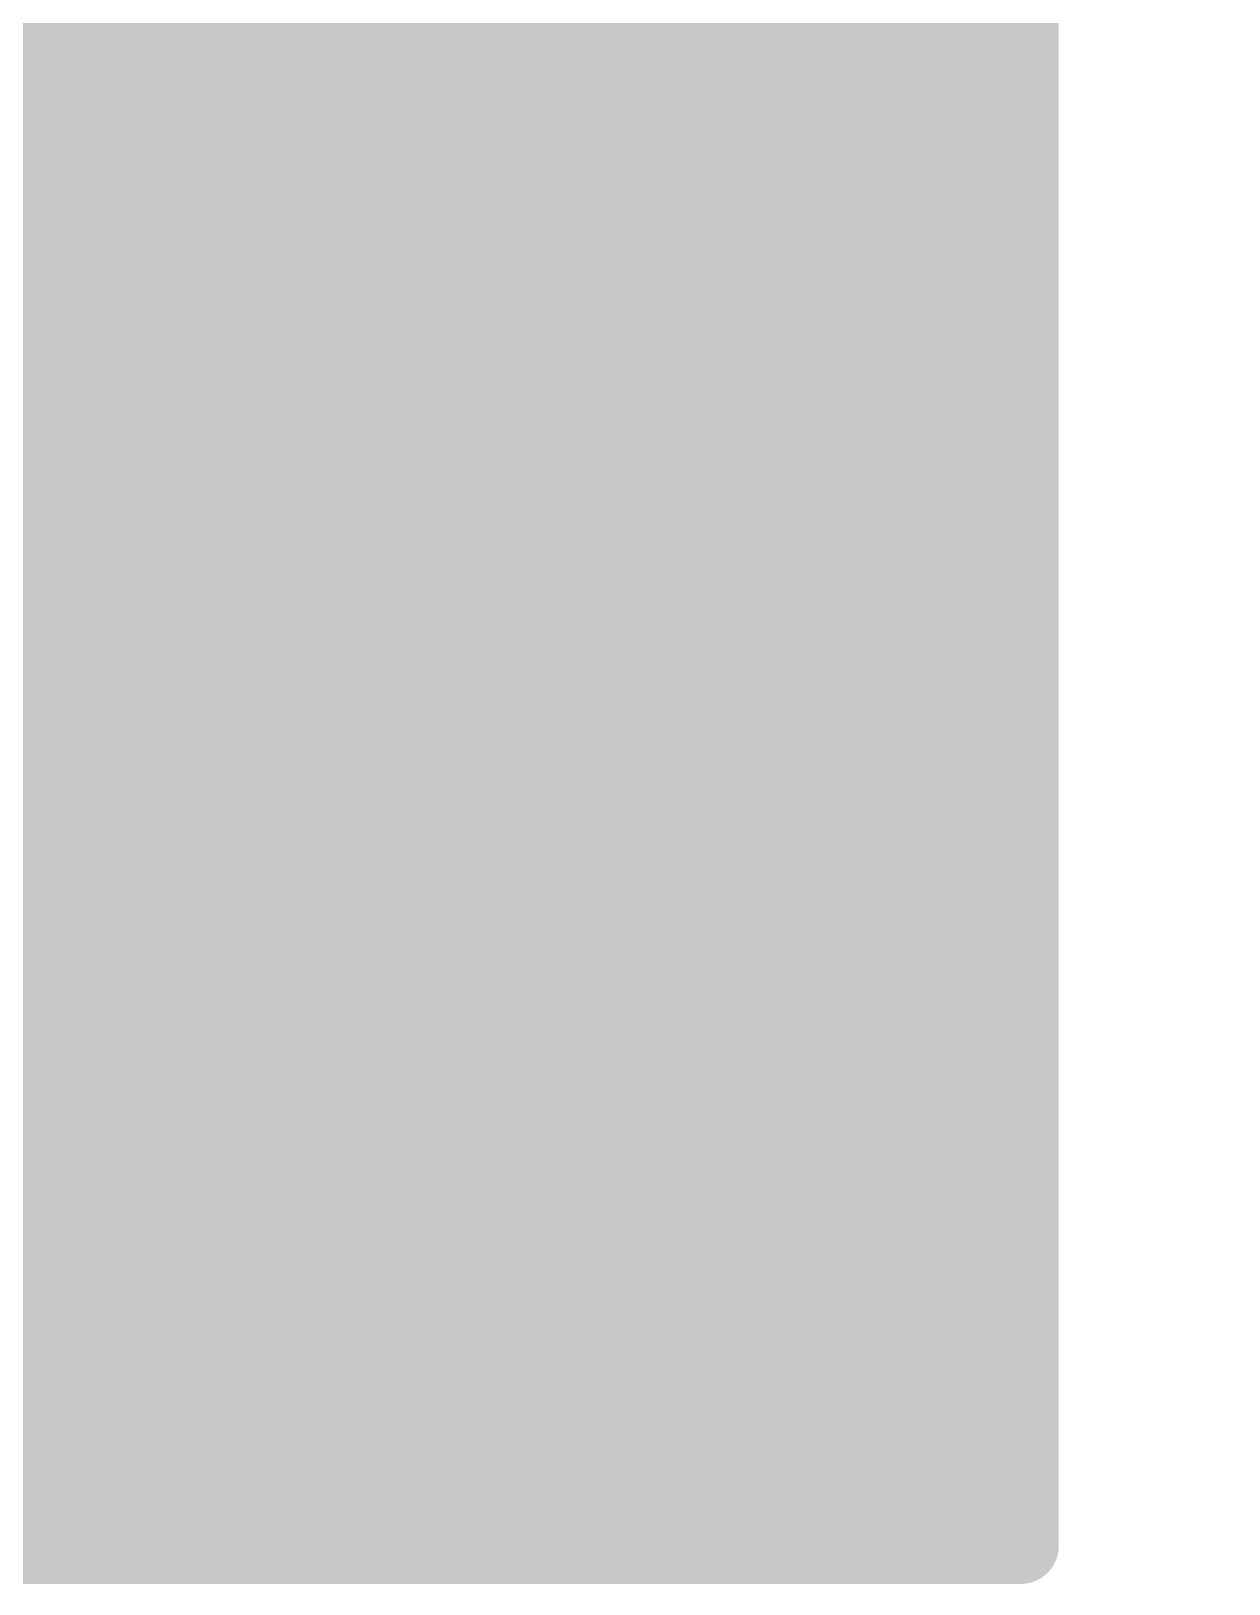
# Model space of a CAD drawing. Extents: x -4 to 157, y -7 to 87.
# Drawn here: x 61.997 to 62.398, y 24.692 to 25.212 of the extents above; entities that cross this region are included whole.
import ezdxf

# ---------------------------------------------------------------- set-up
doc = ezdxf.new("R2010")
doc.units = 0
doc.layers.add('2D_LINE_126', color=255, linetype='CONTINUOUS')

# ---------------------------------------------------------------- blocks, each defined once
blk = doc.blocks.new('SMOOTH_0$0254')
at = {"const_width": 0.0127}
blk.add_lwpolyline([(-0.00635, 0, 1), (0.00635, 0, 1)], format="xyb", close=True, dxfattribs=at)
blk = doc.blocks.new('DRAWING_207')
at = {"layer": '2D_LINE_126', "const_width": 0.0254}
for points in [[(-0.51989, -1.21691), (0.17711, -0.51991)], [(-0.51989, -1.21829), (0.1785, -0.51991)], [(-0.51989, -1.21969), (0.17989, -0.51991)], [(-0.51989, -1.22107), (0.18128, -0.51991)], [(-0.51989, -1.22246), (0.18266, -0.51991)], [(-0.51989, -1.22385), (0.18405, -0.51991)], [(-0.51989, -1.22524), (0.18544, -0.51991)], [(-0.51989, -1.22663), (0.18683, -0.51991)], [(-0.51989, -1.22802), (0.18822, -0.51991)], [(-0.51989, -1.22941), (0.18961, -0.51991)], [(-0.51989, -1.2308), (0.191, -0.51991)], [(-0.51989, -1.23219), (0.19239, -0.51991)], [(-0.51989, -1.23358), (0.19378, -0.51991)], [(-0.51989, -1.23497), (0.19517, -0.51991)], [(-0.51989, -1.23636), (0.19656, -0.51991)], [(-0.51989, -1.23775), (0.19795, -0.51991)], [(-0.51989, -1.23914), (0.19934, -0.51991)], [(-0.51989, -1.24053), (0.20073, -0.51991)], [(-0.51989, -1.24192), (0.20212, -0.51991)], [(-0.51989, -1.24331), (0.20351, -0.51991)], [(-0.51989, -1.2447), (0.2049, -0.51991)], [(-0.51989, -1.24609), (0.20629, -0.51991)], [(-0.51989, -1.24747), (0.20767, -0.51991)], [(-0.51989, -1.24886), (0.20906, -0.51991)], [(-0.51989, -1.25025), (0.21045, -0.51991)], [(-0.51989, -1.25164), (0.21184, -0.51991)], [(-0.51989, -1.25303), (0.21323, -0.51991)], [(-0.51989, -1.25442), (0.21462, -0.51991)], [(-0.51989, -1.25581), (0.21601, -0.51991)], [(-0.51989, -1.2572), (0.2174, -0.51991)], [(-0.51989, -1.25859), (0.21879, -0.51991)], [(-0.51989, -1.25998), (0.22018, -0.51991)], [(-0.51989, -1.26137), (0.22157, -0.51991)], [(-0.51989, -1.26276), (0.22296, -0.51991)], [(-0.51989, -1.26415), (0.22435, -0.51991)], [(-0.51989, -1.26554), (0.22574, -0.51991)], [(-0.51989, -1.26693), (0.22713, -0.51991)], [(-0.51989, -1.26832), (0.22852, -0.51991)], [(-0.51989, -1.26971), (0.22991, -0.51991)], [(-0.51989, -1.27109), (0.2313, -0.51991)], [(-0.51989, -1.27248), (0.23268, -0.51991)], [(-0.51989, -1.27387), (0.23408, -0.51991)], [(-0.51989, -1.27526), (0.23546, -0.51991)], [(-0.51989, -1.27665), (0.23685, -0.51991)], [(-0.51989, -1.27804), (0.23824, -0.51991)], [(-0.51989, -1.27943), (0.23963, -0.51991)], [(-0.51989, -1.28082), (0.24102, -0.51991)], [(-0.51989, -1.28221), (0.24241, -0.51991)], [(-0.51989, -1.2836), (0.2438, -0.51991)], [(-0.51989, -1.28499), (0.24519, -0.51991)], [(-0.51989, -1.28638), (0.24658, -0.51991)], [(-0.51989, -1.28777), (0.24797, -0.51991)], [(-0.51989, -1.28916), (0.24936, -0.51991)], [(-0.51989, -1.29055), (0.25075, -0.51991)], [(-0.51989, -1.29194), (0.25214, -0.51991)], [(-0.51989, -1.29333), (0.25353, -0.51991)], [(-0.51989, -1.29472), (0.25492, -0.51991)], [(-0.51989, -1.29611), (0.25631, -0.51991)], [(-0.51989, -1.29749), (0.2577, -0.51991)], [(-0.51989, -1.29889), (0.25909, -0.51991)], [(-0.51989, -1.30027), (0.26047, -0.51991)], [(-0.51989, -1.30166), (0.26186, -0.51991)], [(-0.51989, -1.30305), (0.26325, -0.51991)], [(-0.51989, -1.30444), (0.26464, -0.51991)], [(-0.51989, -1.30583), (0.26603, -0.51991)], [(-0.51989, -1.30722), (0.26742, -0.51991)], [(-0.51989, -1.30861), (0.26881, -0.51991)], [(-0.51989, -1.31), (0.2702, -0.51991)], [(-0.51989, -1.31139), (0.27159, -0.51991)], [(-0.51989, -1.31278), (0.27298, -0.51991)], [(-0.51989, -1.31417), (0.27437, -0.51991)], [(-0.51989, -1.31556), (0.27576, -0.51991)], [(-0.51989, -1.31695), (0.27715, -0.51991)], [(-0.51989, -1.31834), (0.27854, -0.51991)], [(-0.51989, -1.31973), (0.27993, -0.51991)], [(-0.51989, -1.32112), (0.28132, -0.51991)], [(-0.51989, -1.32251), (0.28271, -0.51991)], [(-0.51989, -1.3239), (0.2841, -0.51991)], [(-0.51989, -1.32528), (0.28548, -0.51991)], [(-0.51989, -1.32667), (0.28687, -0.51991)], [(-0.51989, -1.32806), (0.28826, -0.51991)], [(-0.51989, -1.32945), (0.28965, -0.51991)], [(-0.51989, -1.33084), (0.29104, -0.51991)], [(-0.51989, -1.33223), (0.29243, -0.51991)], [(-0.51989, -1.33362), (0.29382, -0.51991)], [(-0.51989, -1.33501), (0.29521, -0.51991)], [(-0.51989, -1.3364), (0.2966, -0.51991)], [(-0.51989, -1.33779), (0.29799, -0.51991)], [(-0.51989, -1.33918), (0.29938, -0.51991)], [(-0.51989, -1.34057), (0.30077, -0.51991)], [(-0.51989, -1.34196), (0.30216, -0.51991)], [(-0.51989, -1.34335), (0.30355, -0.51991)], [(-0.51989, -1.34474), (0.30494, -0.51991)], [(-0.51989, -1.34613), (0.30633, -0.51991)], [(-0.51989, -1.34752), (0.30772, -0.51991)], [(-0.51989, -1.3489), (0.3091, -0.51991)], [(-0.51989, -1.35029), (0.3105, -0.51991)], [(-0.51989, -1.35168), (0.31188, -0.51991)], [(-0.51989, -1.35307), (0.31327, -0.51991)], [(-0.51989, -1.35446), (0.31466, -0.51991)], [(-0.51989, -1.35585), (0.31605, -0.51991)], [(-0.51989, -1.35724), (0.31744, -0.51991)], [(-0.51989, -1.35863), (0.31883, -0.51991)], [(-0.51989, -1.36002), (0.32022, -0.51991)], [(-0.51989, -1.36141), (0.32161, -0.51991)], [(-0.51989, -1.3628), (0.323, -0.51991)], [(-0.51989, -1.36419), (0.32439, -0.51991)], [(-0.51989, -1.36558), (0.32578, -0.51991)], [(-0.51989, -1.36697), (0.32717, -0.51991)], [(-0.51989, -1.36836), (0.32856, -0.51991)], [(-0.51989, -1.36975), (0.32995, -0.51991)], [(-0.51989, -1.37114), (0.33134, -0.51991)], [(-0.51989, -1.37253), (0.33273, -0.51991)], [(-0.51989, -1.37391), (0.33412, -0.51991)], [(-0.51989, -1.37531), (0.33551, -0.51991)], [(-0.51989, -1.37669), (0.3369, -0.51991)], [(-0.51989, -1.37808), (0.33828, -0.51991)], [(-0.51989, -1.37947), (0.33967, -0.51991)], [(-0.51989, -1.38086), (0.34106, -0.51991)], [(-0.51989, -1.38225), (0.34245, -0.51991)], [(-0.51989, -1.38364), (0.34384, -0.51991)], [(-0.51989, -1.38503), (0.34523, -0.51991)], [(-0.51989, -1.38642), (0.34662, -0.51991)], [(-0.51989, -1.38781), (0.34801, -0.51991)], [(-0.51989, -1.3892), (0.3494, -0.51991)], [(-0.51989, -1.39059), (0.35079, -0.51991)], [(-0.51989, -1.39198), (0.35218, -0.51991)], [(-0.51989, -1.39337), (0.35357, -0.51991)], [(-0.51989, -1.39476), (0.35496, -0.51991)], [(-0.51989, -1.39615), (0.35635, -0.51991)], [(-0.51989, -1.39754), (0.35774, -0.51991)], [(-0.51989, -1.39893), (0.35913, -0.51991)], [(-0.51989, -1.40032), (0.36052, -0.51991)], [(-0.51989, -1.4017), (0.3619, -0.51991)], [(-0.51989, -1.40309), (0.36329, -0.51991)], [(-0.51989, -1.40448), (0.36468, -0.51991)], [(-0.51989, -1.40587), (0.36607, -0.51991)], [(-0.51989, -1.40726), (0.36746, -0.51991)], [(-0.51989, -1.40865), (0.36885, -0.51991)], [(-0.51989, -1.41004), (0.37024, -0.51991)], [(-0.51989, -1.41143), (0.37163, -0.51991)], [(-0.51989, -1.41282), (0.37302, -0.51991)], [(-0.51989, -1.41421), (0.37441, -0.51991)], [(-0.51989, -1.4156), (0.3758, -0.51991)], [(-0.51989, -1.41699), (0.37719, -0.51991)], [(-0.51989, -1.41838), (0.37858, -0.51991)], [(-0.51989, -1.41977), (0.37997, -0.51991)], [(-0.51989, -1.42116), (0.38136, -0.51991)], [(-0.51989, -1.42255), (0.38275, -0.51991)], [(-0.51989, -1.42394), (0.38414, -0.51991)], [(-0.51989, -1.42533), (0.38553, -0.51991)], [(-0.51989, -1.42671), (0.38692, -0.51991)], [(-0.51989, -1.4281), (0.3883, -0.51991)], [(-0.51989, -1.42949), (0.3897, -0.51991)], [(-0.51989, -1.43088), (0.39108, -0.51991)], [(-0.51989, -1.43227), (0.39247, -0.51991)], [(-0.51989, -1.43366), (0.39386, -0.51991)], [(-0.51989, -1.43505), (0.39525, -0.51991)], [(-0.51989, -1.43644), (0.39664, -0.51991)], [(-0.51989, -1.43783), (0.39803, -0.51991)], [(-0.51989, -1.43922), (0.39942, -0.51991)], [(-0.51989, -1.44061), (0.40081, -0.51991)], [(-0.51989, -1.442), (0.4022, -0.51991)], [(-0.51989, -1.44339), (0.40359, -0.51991)], [(-0.51989, -1.44478), (0.40498, -0.51991)], [(-0.51989, -1.44617), (0.40637, -0.51991)], [(-0.51989, -1.44756), (0.40776, -0.51991)], [(-0.51989, -1.44895), (0.40915, -0.51991)], [(-0.51989, -1.45034), (0.41054, -0.51991)], [(-0.51989, -1.45173), (0.41193, -0.51991)], [(-0.51989, -1.45311), (0.41332, -0.51991)], [(-0.51989, -1.45451), (0.41471, -0.51991)], [(-0.51989, -1.45589), (0.41609, -0.51991)], [(-0.51989, -1.45728), (0.41748, -0.51991)], [(-0.51989, -1.45867), (0.41887, -0.51991)], [(-0.51989, -1.46006), (0.42026, -0.51991)], [(-0.51989, -1.46145), (0.42165, -0.51991)], [(-0.51989, -1.46284), (0.42304, -0.51991)], [(-0.51989, -1.46423), (0.42443, -0.51991)], [(-0.51989, -1.46562), (0.42582, -0.51991)], [(-0.51989, -1.46701), (0.42721, -0.51991)], [(-0.51989, -1.4684), (0.4286, -0.51991)], [(-0.51989, -1.46979), (0.42999, -0.51991)], [(-0.51989, -1.47118), (0.43138, -0.51991)], [(-0.51989, -1.47257), (0.43277, -0.51991)], [(-0.51989, -1.47396), (0.43416, -0.51991)], [(-0.51989, -1.47535), (0.43555, -0.51991)], [(-0.51989, -1.47674), (0.43694, -0.51991)], [(-0.51989, -1.47813), (0.43833, -0.51991)], [(-0.51989, -1.47951), (0.43971, -0.51991)], [(-0.51989, -1.4809), (0.4411, -0.51991)], [(-0.51989, -1.48229), (0.44249, -0.51991)], [(-0.51989, -1.48368), (0.44388, -0.51991)], [(-0.51989, -1.48507), (0.44527, -0.51991)], [(-0.51989, -1.48646), (0.44666, -0.51991)], [(-0.51989, -1.48785), (0.44805, -0.51991)], [(-0.51989, -1.48924), (0.44944, -0.51991)], [(-0.51989, -1.49063), (0.45083, -0.51991)], [(-0.51989, -1.49202), (0.45222, -0.51991)], [(-0.51989, -1.49341), (0.45361, -0.51991)], [(-0.51989, -1.4948), (0.455, -0.51991)], [(-0.51989, -1.49619), (0.45639, -0.51991)], [(-0.51989, -1.49758), (0.45778, -0.51991)], [(-0.51989, -1.49897), (0.45917, -0.51991)], [(-0.51989, -1.50036), (0.46056, -0.51991)], [(-0.51989, -1.50175), (0.46195, -0.51991)], [(-0.51989, -1.50314), (0.46334, -0.51991)], [(-0.51989, -1.50452), (0.46473, -0.51991)], [(-0.51989, -1.50591), (0.46612, -0.51991)], [(-0.51989, -1.5073), (0.4675, -0.51991)], [(-0.51989, -1.50869), (0.46889, -0.51991)], [(-0.51989, -1.51008), (0.47028, -0.51991)], [(-0.51989, -1.51147), (0.47167, -0.51991)], [(-0.51989, -1.51286), (0.47306, -0.51991)], [(-0.51989, -1.51425), (0.47445, -0.51991)], [(-0.51989, -1.51564), (0.47584, -0.51991)], [(-0.51989, -1.51703), (0.47723, -0.51991)], [(-0.51989, -1.51842), (0.47862, -0.51991)], [(-0.51989, -1.51981), (0.48001, -0.51991)], [(-0.51989, -1.5212), (0.4814, -0.51991)], [(-0.51989, -1.52259), (0.48279, -0.51991)], [(-0.51989, -1.52398), (0.48418, -0.51991)], [(-0.51989, -1.52537), (0.48557, -0.51991)], [(-0.51989, -1.52676), (0.48696, -0.51991)], [(-0.51989, -1.52815), (0.48835, -0.51991)], [(-0.51989, -1.52954), (0.48974, -0.51991)], [(-0.51989, -1.53093), (0.49113, -0.51991)], [(-0.51989, -1.53231), (0.49252, -0.51991)], [(-0.51989, -1.5337), (0.4939, -0.51991)], [(-0.51989, -1.53509), (0.49529, -0.51991)], [(-0.51989, -1.53648), (0.49668, -0.51991)], [(-0.51989, -1.53787), (0.49807, -0.51991)], [(-0.51989, -1.53926), (0.49946, -0.51991)], [(-0.51989, -1.54065), (0.50085, -0.51991)], [(-0.51989, -1.54204), (0.50224, -0.51991)], [(-0.51989, -1.54343), (0.50363, -0.51991)], [(-0.51989, -1.54482), (0.50502, -0.51991)], [(-0.51989, -1.54621), (0.50641, -0.51991)], [(-0.51989, -1.5476), (0.5078, -0.51991)], [(-0.51989, -1.54899), (0.50919, -0.51991)], [(-0.51989, -1.55038), (0.51058, -0.51991)], [(-0.51989, -1.55177), (0.51197, -0.51991)], [(-0.51989, -1.55316), (0.51336, -0.51991)], [(-0.51989, -1.55455), (0.51475, -0.51991)], [(-0.51989, -1.55594), (0.51614, -0.51991)], [(-0.51989, -1.55732), (0.51753, -0.51991)], [(-0.51989, -1.55871), (0.51891, -0.51991)], [(-0.51951, -1.55972), (0, -1.04021)], [(-0.51812, -1.55972), (0, -1.0416)], [(0, -1.03981), (0, -1.55972)], [(-0.51673, -1.55972), (0, -1.04299)], [(-0.51534, -1.55972), (0, -1.04438)], [(-0.51395, -1.55972), (0, -1.04577)], [(-0.51256, -1.55972), (0, -1.04716)], [(-0.51117, -1.55972), (0, -1.04855)], [(-0.50978, -1.55972), (0, -1.04994)], [(-0.50839, -1.55972), (0, -1.05133)], [(-0.507, -1.55972), (0, -1.05272)], [(-0.50561, -1.55972), (0, -1.05411)], [(-0.50422, -1.55972), (0, -1.0555)], [(-0.50283, -1.55972), (0, -1.05689)], [(-0.50144, -1.55972), (0, -1.05827)], [(-0.50005, -1.55972), (0, -1.05966)], [(-0.49866, -1.55972), (0, -1.06105)], [(-0.49728, -1.55972), (0, -1.06244)], [(-0.49589, -1.55972), (0, -1.06383)], [(-0.4945, -1.55972), (0, -1.06522)], [(-0.49311, -1.55972), (0, -1.06661)], [(-0.49172, -1.55972), (0, -1.068)], [(-0.49033, -1.55972), (0, -1.06939)], [(-0.48894, -1.55972), (0, -1.07078)], [(-0.48755, -1.55972), (0, -1.07217)], [(-0.48616, -1.55972), (0, -1.07356)], [(-0.48477, -1.55972), (0, -1.07495)], [(-0.48338, -1.55972), (0, -1.07634)], [(-0.48199, -1.55972), (0, -1.07773)], [(-0.4806, -1.55972), (0, -1.07912)], [(-0.47921, -1.55972), (0, -1.08051)], [(-0.47782, -1.55972), (0, -1.0819)], [(-0.47643, -1.55972), (0, -1.08329)], [(-0.47504, -1.55972), (0, -1.08467)], [(-0.47366, -1.55972), (0, -1.08607)], [(-0.47227, -1.55972), (0, -1.08745)], [(-0.47088, -1.55972), (0, -1.08884)], [(-0.46949, -1.55972), (0, -1.09023)], [(-0.4681, -1.55972), (0, -1.09162)], [(-0.46671, -1.55972), (0, -1.09301)], [(-0.46532, -1.55972), (0, -1.0944)], [(-0.46393, -1.55972), (0, -1.09579)], [(-0.46254, -1.55972), (0, -1.09718)], [(-0.46115, -1.55972), (0, -1.09857)], [(-0.45976, -1.55972), (0, -1.09996)], [(-0.45837, -1.55972), (0, -1.10135)], [(-0.45698, -1.55972), (0, -1.10274)], [(-0.45559, -1.55972), (0, -1.10413)], [(-0.4542, -1.55972), (0, -1.10552)], [(-0.45281, -1.55972), (0, -1.10691)], [(-0.45142, -1.55972), (0, -1.1083)], [(-0.45003, -1.55972), (0, -1.10969)], [(-0.44865, -1.55972), (0, -1.11107)], [(-0.44725, -1.55972), (0, -1.11246)], [(-0.44587, -1.55972), (0, -1.11385)], [(-0.44448, -1.55972), (0, -1.11524)], [(-0.44309, -1.55972), (0, -1.11663)], [(-0.4417, -1.55972), (0, -1.11802)], [(-0.44031, -1.55972), (0, -1.11941)], [(-0.43892, -1.55972), (0, -1.1208)], [(-0.43753, -1.55972), (0, -1.12219)], [(-0.43614, -1.55972), (0, -1.12358)], [(-0.43475, -1.55972), (0, -1.12497)], [(-0.43336, -1.55972), (0, -1.12636)], [(-0.43197, -1.55972), (0, -1.12775)], [(-0.43058, -1.55972), (0, -1.12914)], [(-0.42919, -1.55972), (0, -1.13053)], [(-0.4278, -1.55972), (0, -1.13192)], [(-0.42641, -1.55972), (0, -1.13331)], [(-0.42502, -1.55972), (0, -1.1347)], [(-0.42363, -1.55972), (0, -1.13608)], [(-0.42224, -1.55972), (0, -1.13747)], [(-0.42085, -1.55972), (0, -1.13886)], [(-0.41947, -1.55972), (0, -1.14025)], [(-0.41808, -1.55972), (0, -1.14164)], [(-0.41669, -1.55972), (0, -1.14303)], [(-0.4153, -1.55972), (0, -1.14442)], [(-0.41391, -1.55972), (0, -1.14581)], [(-0.41252, -1.55972), (0, -1.1472)], [(-0.41113, -1.55972), (0, -1.14859)], [(-0.40974, -1.55972), (0, -1.14998)], [(-0.40835, -1.55972), (0, -1.15137)], [(-0.40696, -1.55972), (0, -1.15276)], [(-0.40557, -1.55972), (0, -1.15415)], [(-0.40418, -1.55972), (0, -1.15554)], [(-0.40279, -1.55972), (0, -1.15693)], [(-0.4014, -1.55972), (0, -1.15832)], [(-0.40001, -1.55972), (0, -1.15971)], [(-0.39862, -1.55972), (0, -1.16109)], [(-0.39723, -1.55972), (0, -1.16249)], [(-0.39585, -1.55972), (0, -1.16387)], [(-0.39446, -1.55972), (0, -1.16526)], [(-0.39307, -1.55972), (0, -1.16665)], [(-0.39168, -1.55972), (0, -1.16804)], [(-0.39029, -1.55972), (0, -1.16943)], [(-0.3889, -1.55972), (0, -1.17082)], [(-0.38751, -1.55972), (0, -1.17221)], [(-0.38612, -1.55972), (0, -1.1736)], [(-0.38473, -1.55972), (0, -1.17499)], [(-0.38334, -1.55972), (0, -1.17638)], [(-0.38195, -1.55972), (0, -1.17777)], [(-0.38056, -1.55972), (0, -1.17916)], [(-0.37917, -1.55972), (0, -1.18055)], [(-0.37778, -1.55972), (0, -1.18194)], [(-0.37639, -1.55972), (0, -1.18333)], [(-0.375, -1.55972), (0, -1.18472)], [(-0.37361, -1.55972), (0, -1.18611)], [(-0.37222, -1.55972), (0, -1.1875)], [(-0.37083, -1.55972), (0, -1.18888)], [(-0.36945, -1.55972), (0, -1.19027)], [(-0.36805, -1.55972), (0, -1.19166)], [(-0.36667, -1.55972), (0, -1.19305)], [(-0.36528, -1.55972), (0, -1.19444)], [(-0.36389, -1.55972), (0, -1.19583)], [(-0.3625, -1.55972), (0, -1.19722)], [(-0.36111, -1.55972), (0, -1.19861)], [(-0.35972, -1.55972), (0, -1.2)], [(-0.35833, -1.55972), (0, -1.20139)], [(-0.35694, -1.55972), (0, -1.20278)], [(-0.35555, -1.55972), (0, -1.20417)], [(-0.35416, -1.55972), (0, -1.20556)], [(-0.35277, -1.55972), (0, -1.20695)], [(-0.35138, -1.55972), (0, -1.20834)], [(-0.34999, -1.55972), (0, -1.20973)], [(-0.3486, -1.55972), (0, -1.21112)], [(-0.34721, -1.55972), (0, -1.21251)], [(-0.34582, -1.55972), (0, -1.21389)], [(-0.34443, -1.55972), (0, -1.21528)], [(-0.34305, -1.55972), (0, -1.21667)], [(-0.34166, -1.55972), (0, -1.21806)], [(-0.34027, -1.55972), (0, -1.21945)], [(-0.33888, -1.55972), (0, -1.22084)], [(-0.33749, -1.55972), (0, -1.22223)], [(-0.3361, -1.55972), (0, -1.22362)], [(-0.33471, -1.55972), (0, -1.22501)], [(-0.33332, -1.55972), (0, -1.2264)], [(-0.33193, -1.55972), (0, -1.22779)], [(-0.33054, -1.55972), (0, -1.22918)], [(-0.32915, -1.55972), (0, -1.23057)], [(-0.32776, -1.55972), (0, -1.23196)], [(-0.32637, -1.55972), (0, -1.23335)], [(-0.32498, -1.55972), (0, -1.23474)], [(-0.32359, -1.55972), (0, -1.23613)], [(-0.3222, -1.55972), (0, -1.23752)], [(-0.32081, -1.55972), (0, -1.23891)], [(-0.31942, -1.55972), (0, -1.24029)], [(-0.31804, -1.55972), (0, -1.24168)], [(-0.31665, -1.55972), (0, -1.24307)], [(-0.31526, -1.55972), (0, -1.24446)], [(-0.31387, -1.55972), (0, -1.24585)], [(-0.31248, -1.55972), (0, -1.24724)], [(-0.31109, -1.55972), (0, -1.24863)], [(-0.3097, -1.55972), (0, -1.25002)], [(-0.30831, -1.55972), (0, -1.25141)], [(-0.30692, -1.55972), (0, -1.2528)], [(-0.30553, -1.55972), (0, -1.25419)], [(-0.30414, -1.55972), (0, -1.25558)], [(-0.30275, -1.55972), (0, -1.25697)], [(-0.30136, -1.55972), (0, -1.25836)], [(-0.29997, -1.55972), (0, -1.25975)], [(-0.29858, -1.55972), (0, -1.26114)], [(-0.29719, -1.55972), (0, -1.26253)], [(-0.2958, -1.55972), (0, -1.26392)], [(-0.29441, -1.55972), (0, -1.26531)], [(-0.29303, -1.55972), (0, -1.26669)], [(-0.29163, -1.55972), (0, -1.26808)], [(-0.29025, -1.55972), (0, -1.26947)], [(-0.28886, -1.55972), (0, -1.27086)], [(-0.28747, -1.55972), (0, -1.27225)], [(-0.28608, -1.55972), (0, -1.27364)], [(-0.28469, -1.55972), (0, -1.27503)], [(-0.2833, -1.55972), (0, -1.27642)], [(-0.28191, -1.55972), (0, -1.27781)], [(-0.28052, -1.55972), (0, -1.2792)], [(-0.27913, -1.55972), (0, -1.28059)], [(-0.27774, -1.55972), (0, -1.28198)], [(-0.27635, -1.55972), (0, -1.28337)], [(-0.27496, -1.55972), (0, -1.28476)], [(-0.27357, -1.55972), (0, -1.28615)], [(-0.27218, -1.55972), (0, -1.28754)], [(-0.27079, -1.55972), (0, -1.28893)], [(-0.2694, -1.55972), (0, -1.29032)], [(-0.26801, -1.55972), (0, -1.2917)], [(-0.26662, -1.55972), (0, -1.29309)], [(-0.26524, -1.55972), (0, -1.29448)], [(-0.26385, -1.55972), (0, -1.29587)], [(-0.26246, -1.55972), (0, -1.29726)], [(-0.26107, -1.55972), (0, -1.29865)], [(-0.25968, -1.55972), (0, -1.30004)], [(-0.25829, -1.55972), (0, -1.30143)], [(-0.2569, -1.55972), (0, -1.30282)], [(-0.25551, -1.55972), (0, -1.30421)], [(-0.25412, -1.55972), (0, -1.3056)], [(-0.25273, -1.55972), (0, -1.30699)], [(-0.25134, -1.55972), (0, -1.30838)], [(-0.24995, -1.55972), (0, -1.30977)], [(-0.24856, -1.55972), (0, -1.31116)], [(-0.24717, -1.55972), (0, -1.31255)], [(-0.24578, -1.55972), (0, -1.31394)], [(-0.24439, -1.55972), (0, -1.31533)], [(-0.243, -1.55972), (0, -1.31672)], [(-0.24161, -1.55972), (0, -1.31811)], [(-0.24023, -1.55972), (0, -1.31949)], [(-0.23884, -1.55972), (0, -1.32088)], [(-0.23745, -1.55972), (0, -1.32227)], [(-0.23606, -1.55972), (0, -1.32366)], [(-0.23467, -1.55972), (0, -1.32505)], [(-0.23328, -1.55972), (0, -1.32644)], [(-0.23189, -1.55972), (0, -1.32783)], [(-0.2305, -1.55972), (0, -1.32922)], [(-0.22911, -1.55972), (0, -1.33061)], [(-0.22772, -1.55972), (0, -1.332)], [(-0.22633, -1.55972), (0, -1.33339)], [(-0.22494, -1.55972), (0, -1.33478)], [(-0.22355, -1.55972), (0, -1.33617)], [(-0.22216, -1.55972), (0, -1.33756)], [(-0.22077, -1.55972), (0, -1.33895)], [(-0.21938, -1.55972), (0, -1.34034)], [(-0.21799, -1.55972), (0, -1.34173)], [(-0.2166, -1.55972), (0, -1.34312)], [(-0.21521, -1.55972), (0, -1.3445)], [(-0.21383, -1.55972), (0, -1.34589)], [(-0.21243, -1.55972), (0, -1.34728)], [(-0.21105, -1.55972), (0, -1.34867)], [(-0.20966, -1.55972), (0, -1.35006)], [(-0.20827, -1.55972), (0, -1.35145)], [(-0.20688, -1.55972), (0, -1.35284)], [(-0.20549, -1.55972), (0, -1.35423)], [(-0.2041, -1.55972), (0, -1.35562)], [(-0.20271, -1.55972), (0, -1.35701)], [(-0.20132, -1.55972), (0, -1.3584)], [(-0.19993, -1.55972), (0, -1.35979)], [(-0.19854, -1.55972), (0, -1.36118)], [(-0.19715, -1.55972), (0, -1.36257)], [(-0.19576, -1.55972), (0, -1.36396)], [(-0.19437, -1.55972), (0, -1.36535)], [(-0.19298, -1.55972), (0, -1.36674)], [(-0.19159, -1.55972), (0, -1.36813)], [(-0.1902, -1.55972), (0, -1.36952)], [(-0.18881, -1.55972), (0, -1.3709)], [(-0.18743, -1.55972), (0, -1.37229)], [(-0.18604, -1.55972), (0, -1.37368)], [(-0.18465, -1.55972), (0, -1.37507)], [(-0.18326, -1.55972), (0, -1.37646)], [(-0.18187, -1.55972), (0, -1.37785)], [(-0.18048, -1.55972), (0, -1.37924)], [(-0.17909, -1.55972), (0, -1.38063)], [(-0.1777, -1.55972), (0, -1.38202)], [(-0.17631, -1.55972), (0, -1.38341)], [(-0.17492, -1.55972), (0, -1.3848)], [(-0.17353, -1.55972), (0, -1.38619)], [(-0.17214, -1.55972), (0, -1.38758)], [(-0.17075, -1.55972), (0, -1.38897)], [(-0.16936, -1.55972), (0, -1.39036)], [(-0.16797, -1.55972), (0, -1.39175)], [(-0.16658, -1.55972), (0, -1.39314)], [(-0.16519, -1.55972), (0, -1.39453)], [(-0.1638, -1.55972), (0, -1.39592)], [(-0.16242, -1.55972), (0, -1.3973)], [(-0.16103, -1.55972), (0, -1.39869)], [(-0.15964, -1.55972), (0, -1.40008)], [(-0.15825, -1.55972), (0, -1.40147)], [(-0.15686, -1.55972), (0, -1.40286)], [(-0.15547, -1.55972), (0, -1.40425)], [(-0.15408, -1.55972), (0, -1.40564)], [(-0.15269, -1.55972), (0, -1.40703)], [(-0.1513, -1.55972), (0, -1.40842)], [(-0.14991, -1.55972), (0, -1.40981)], [(-0.14852, -1.55972), (0, -1.4112)], [(-0.14713, -1.55972), (0, -1.41259)], [(-0.14574, -1.55972), (0, -1.41398)], [(-0.14435, -1.55972), (0, -1.41537)], [(-0.14296, -1.55972), (0, -1.41676)], [(-0.14157, -1.55972), (0, -1.41815)], [(-0.14018, -1.55972), (0, -1.41954)], [(-0.13879, -1.55972), (0, -1.42093)], [(-0.13741, -1.55972), (0, -1.42231)], [(-0.13601, -1.55972), (0, -1.4237)], [(-0.13463, -1.55972), (0, -1.42509)], [(-0.13324, -1.55972), (0, -1.42648)], [(-0.13185, -1.55972), (0, -1.42787)], [(-0.13046, -1.55972), (0, -1.42926)], [(-0.12907, -1.55972), (0, -1.43065)], [(-0.12768, -1.55972), (0, -1.43204)], [(-0.12629, -1.55972), (0, -1.43343)], [(-0.1249, -1.55972), (0, -1.43482)], [(-0.12351, -1.55972), (0, -1.43621)], [(-0.12212, -1.55972), (0, -1.4376)], [(-0.12073, -1.55972), (0, -1.43899)], [(-0.11934, -1.55972), (0, -1.44038)], [(-0.11795, -1.55972), (0, -1.44177)], [(-0.11656, -1.55972), (0, -1.44316)], [(-0.11517, -1.55972), (0, -1.44455)], [(-0.11378, -1.55972), (0, -1.44594)], [(-0.11239, -1.55972), (0, -1.44732)], [(-0.111, -1.55972), (0, -1.44872)], [(-0.10962, -1.55972), (0, -1.4501)], [(-0.10823, -1.55972), (0, -1.45149)], [(-0.10684, -1.55972), (0, -1.45288)], [(-0.10545, -1.55972), (0, -1.45427)], [(-0.10406, -1.55972), (0, -1.45566)], [(-0.10267, -1.55972), (0, -1.45705)], [(-0.10128, -1.55972), (0, -1.45844)], [(-0.09989, -1.55972), (0, -1.45983)], [(-0.0985, -1.55972), (0, -1.46122)], [(-0.09711, -1.55972), (0, -1.46261)], [(-0.09572, -1.55972), (0, -1.464)], [(-0.09433, -1.55972), (0, -1.46539)], [(-0.09294, -1.55972), (0, -1.46678)], [(-0.09155, -1.55972), (0, -1.46817)], [(-0.09016, -1.55972), (0, -1.46956)], [(-0.08877, -1.55972), (0, -1.47095)], [(-0.08738, -1.55972), (0, -1.47234)], [(-0.08599, -1.55972), (0, -1.47373)], [(-0.08461, -1.55972), (0, -1.47511)], [(-0.08322, -1.55972), (0, -1.4765)], [(-0.08183, -1.55972), (0, -1.47789)], [(-0.08044, -1.55972), (0, -1.47928)], [(-0.07905, -1.55972), (0, -1.48067)], [(-0.07766, -1.55972), (0, -1.48206)], [(-0.07627, -1.55972), (0, -1.48345)], [(-0.07488, -1.55972), (0, -1.48484)], [(-0.07349, -1.55972), (0, -1.48623)], [(-0.0721, -1.55972), (0, -1.48762)], [(-0.07071, -1.55972), (0, -1.48901)], [(-0.06932, -1.55972), (0, -1.4904)], [(-0.06793, -1.55972), (0, -1.49179)], [(-0.06654, -1.55972), (0, -1.49318)], [(-0.06515, -1.55972), (0, -1.49457)], [(-0.06376, -1.55972), (0, -1.49596)], [(-0.06237, -1.55972), (0, -1.49735)], [(-0.06098, -1.55972), (0, -1.49874)], [(-0.05959, -1.55972), (0, -1.50012)], [(-0.05821, -1.55972), (0, -1.50151)], [(-0.05682, -1.55972), (0, -1.5029)], [(-0.05543, -1.55972), (0, -1.50429)], [(-0.05404, -1.55972), (0, -1.50568)], [(-0.05265, -1.55972), (0, -1.50707)], [(-0.05126, -1.55972), (0, -1.50846)], [(-0.04987, -1.55972), (0, -1.50985)], [(-0.04848, -1.55972), (0, -1.51124)], [(-0.04709, -1.55972), (0, -1.51263)], [(-0.0457, -1.55972), (0, -1.51402)], [(-0.04431, -1.55972), (0, -1.51541)], [(-0.04292, -1.55972), (0, -1.5168)], [(-0.04153, -1.55972), (0, -1.51819)], [(-0.04014, -1.55972), (0, -1.51958)], [(-0.03875, -1.55972), (0, -1.52097)], [(-0.03736, -1.55972), (0, -1.52236)], [(-0.03597, -1.55972), (0, -1.52374)], [(-0.03458, -1.55972), (0, -1.52514)], [(-0.03319, -1.55972), (0, -1.52652)], [(-0.03181, -1.55972), (0, -1.52791)], [(-0.03042, -1.55972), (0, -1.5293)], [(-0.02903, -1.55972), (0, -1.53069)], [(-0.02764, -1.55972), (0, -1.53208)], [(-0.02625, -1.55972), (0, -1.53347)], [(-0.02486, -1.55972), (0, -1.53486)], [(-0.02347, -1.55972), (0, -1.53625)], [(-0.02208, -1.55972), (0, -1.53764)], [(-0.02069, -1.55972), (0, -1.53903)], [(-0.0193, -1.55972), (0, -1.54042)], [(-0.01791, -1.55972), (0, -1.54181)], [(-0.01652, -1.55972), (0, -1.5432)], [(-0.01513, -1.55972), (0, -1.54459)], [(-0.01374, -1.55972), (0, -1.54598)], [(-0.01235, -1.55972), (0, -1.54737)], [(-0.01096, -1.55972), (0, -1.54876)], [(-0.00957, -1.55972), (0, -1.55015)], [(-0.00818, -1.55972), (0, -1.55154)], [(-0.0068, -1.55972), (0, -1.55292)], [(-0.00541, -1.55972), (0, -1.55431)], [(-0.00402, -1.55972), (0, -1.5557)], [(0, -1.55972), (-0.51989, -1.55972)], [(-0.00263, -1.55972), (0, -1.55709)], [(-0.00124, -1.55972), (0, -1.55848)]]:
    blk.add_lwpolyline(points, dxfattribs=at)
at = {"layer": '2D_LINE_126'}
for p in [(0, -1.04021), (0, -1.0416), (0, -1.04299), (0, -1.04438), (0, -1.04577), (0, -1.04716), (0, -1.04855), (0, -1.04994), (0, -1.05133), (0, -1.05272), (0, -1.05411), (0, -1.0555), (0, -1.05689), (0, -1.05827), (0, -1.05966), (0, -1.06105), (0, -1.06244), (0, -1.06383), (0, -1.06522), (0, -1.06661), (0, -1.068), (0, -1.06939), (0, -1.07078), (0, -1.07217), (0, -1.07356), (0, -1.07495), (0, -1.07634), (0, -1.07773), (0, -1.07912), (0, -1.08051), (0, -1.0819), (0, -1.08329), (0, -1.08467), (0, -1.08607), (0, -1.08745), (0, -1.08884), (0, -1.09023), (0, -1.09162), (0, -1.09301), (0, -1.0944), (0, -1.09579), (0, -1.09718), (0, -1.09857), (0, -1.09996), (0, -1.10135), (0, -1.10274), (0, -1.10413), (0, -1.10552), (0, -1.10691), (0, -1.1083), (0, -1.10969), (0, -1.11107), (0, -1.11246), (0, -1.11385), (0, -1.11524), (0, -1.11663), (0, -1.11802), (0, -1.11941), (0, -1.1208), (0, -1.12219), (0, -1.12358), (0, -1.12497), (0, -1.12636), (0, -1.12775), (0, -1.12914), (0, -1.13053), (0, -1.13192), (0, -1.13331), (0, -1.1347), (0, -1.13608), (0, -1.13747), (0, -1.13886), (0, -1.14025), (0, -1.14164), (0, -1.14303), (0, -1.14442), (0, -1.14581), (0, -1.1472), (0, -1.14859), (0, -1.14998), (0, -1.15137), (0, -1.15276), (0, -1.15415), (0, -1.15554), (0, -1.15693), (0, -1.15832), (0, -1.15971), (0, -1.16109), (0, -1.16249), (0, -1.16387), (0, -1.16526), (0, -1.16665), (0, -1.16804), (0, -1.16943), (0, -1.17082), (0, -1.17221), (0, -1.1736), (0, -1.17499), (0, -1.17638), (0, -1.17777), (0, -1.17916), (0, -1.18055), (0, -1.18194), (0, -1.18333), (0, -1.18472), (0, -1.18611), (0, -1.1875), (0, -1.18888), (0, -1.19027), (0, -1.19166), (0, -1.19305), (0, -1.19444), (0, -1.19583), (0, -1.19722), (0, -1.19861), (0, -1.2), (0, -1.20139), (0, -1.20278), (0, -1.20417), (0, -1.20556), (0, -1.20695), (0, -1.20834), (0, -1.20973), (0, -1.21112), (0, -1.21251), (0, -1.21389), (0, -1.21528), (0, -1.21667), (0, -1.21806), (0, -1.21945), (0, -1.22084), (0, -1.22223), (0, -1.22362), (0, -1.22501), (0, -1.2264), (0, -1.22779), (0, -1.22918), (0, -1.23057), (0, -1.23196), (0, -1.23335), (0, -1.23474), (0, -1.23613), (0, -1.23752), (0, -1.23891), (0, -1.24029), (0, -1.24168), (0, -1.24307), (0, -1.24446), (0, -1.24585), (0, -1.24724), (0, -1.24863), (0, -1.25002), (0, -1.25141), (0, -1.2528), (0, -1.25419), (0, -1.25558), (0, -1.25697), (0, -1.25836), (0, -1.25975), (0, -1.26114), (0, -1.26253), (0, -1.26392), (0, -1.26531), (0, -1.26669), (0, -1.26808), (0, -1.26947), (0, -1.27086), (0, -1.27225), (0, -1.27364), (0, -1.27503), (0, -1.27642), (0, -1.27781), (0, -1.2792), (0, -1.28059), (0, -1.28198), (0, -1.28337), (0, -1.28476), (0, -1.28615), (0, -1.28754), (0, -1.28893), (0, -1.29032), (0, -1.2917), (0, -1.29309), (0, -1.29448), (0, -1.29587), (0, -1.29726), (0, -1.29865), (0, -1.30004), (0, -1.30143), (0, -1.30282), (0, -1.30421), (0, -1.3056), (0, -1.30699), (0, -1.30838), (0, -1.30977), (0, -1.31116), (0, -1.31255), (0, -1.31394), (0, -1.31533), (0, -1.31672), (0, -1.31811), (0, -1.31949), (0, -1.32088), (0, -1.32227), (0, -1.32366), (0, -1.32505), (0, -1.32644), (0, -1.32783), (0, -1.32922), (0, -1.33061), (0, -1.332), (0, -1.33339), (0, -1.33478), (0, -1.33617), (0, -1.33756), (0, -1.33895), (0, -1.34034), (0, -1.34173), (0, -1.34312), (0, -1.3445), (0, -1.34589), (0, -1.34728), (0, -1.34867), (0, -1.35006), (0, -1.35145), (0, -1.35284), (0, -1.35423), (0, -1.35562), (0, -1.35701), (0, -1.3584), (0, -1.35979), (0, -1.36118), (0, -1.36257), (0, -1.36396), (0, -1.36535), (0, -1.36674), (0, -1.36813), (0, -1.36952), (0, -1.3709), (0, -1.37229), (0, -1.37368), (0, -1.37507), (0, -1.37646), (0, -1.37785), (0, -1.37924), (0, -1.38063), (0, -1.38202), (0, -1.38341), (0, -1.3848), (0, -1.38619), (0, -1.38758), (0, -1.38897), (0, -1.39036), (0, -1.39175), (0, -1.39314), (0, -1.39453), (0, -1.39592), (0, -1.3973), (0, -1.39869), (0, -1.40008), (0, -1.40147), (0, -1.40286), (0, -1.40425), (0, -1.40564), (0, -1.40703), (0, -1.40842), (0, -1.40981), (0, -1.4112), (0, -1.41259), (0, -1.41398), (0, -1.41537), (0, -1.41676), (0, -1.41815), (0, -1.41954), (0, -1.42093), (0, -1.42231), (0, -1.4237), (0, -1.42509), (0, -1.42648), (0, -1.42787), (0, -1.42926), (0, -1.43065), (0, -1.43204), (0, -1.43343), (0, -1.43482), (0, -1.43621), (0, -1.4376), (0, -1.43899), (0, -1.44038), (0, -1.44177), (0, -1.44316), (0, -1.44455), (0, -1.44594), (0, -1.44732), (0, -1.44872), (0, -1.4501), (0, -1.45149), (0, -1.45288), (0, -1.45427), (0, -1.45566), (0, -1.45705), (0, -1.45844), (0, -1.45983), (0, -1.46122), (0, -1.46261), (0, -1.464), (0, -1.46539), (0, -1.46678), (0, -1.46817), (0, -1.46956), (0, -1.47095), (0, -1.47234), (0, -1.47373), (0, -1.47511), (0, -1.4765), (0, -1.47789), (0, -1.47928), (0, -1.48067), (0, -1.48206), (0, -1.48345), (0, -1.48484), (0, -1.48623), (0, -1.48762), (0, -1.48901), (0, -1.4904), (0, -1.49179), (0, -1.49318), (0, -1.49457), (0, -1.49596), (0, -1.49735), (0, -1.49874), (0, -1.50012), (0, -1.50151), (0, -1.5029), (0, -1.50429), (0, -1.50568), (0, -1.50707), (0, -1.50846), (0, -1.50985), (0, -1.51124), (0, -1.51263), (0, -1.51402), (0, -1.51541), (0, -1.5168), (0, -1.51819), (0, -1.51958), (0, -1.52097), (0, -1.52236), (0, -1.52374), (0, -1.52514), (0, -1.52652), (0, -1.52791), (0, -1.5293), (0, -1.53069), (0, -1.53208), (0, -1.53347), (0, -1.53486), (0, -1.53625), (0, -1.53764), (0, -1.53903), (0, -1.54042), (0, -1.54181), (0, -1.5432), (0, -1.54459), (0, -1.54598), (0, -1.54737), (0, -1.54876), (0, -1.55015), (0, -1.55154), (0, -1.55292), (0, -1.55431), (0, -1.5557), (-0.34305, -1.55972), (-0.34166, -1.55972), (-0.34027, -1.55972), (-0.33888, -1.55972), (-0.33749, -1.55972), (-0.3361, -1.55972), (-0.33471, -1.55972), (-0.33332, -1.55972), (-0.33193, -1.55972), (-0.33054, -1.55972), (-0.32915, -1.55972), (-0.32776, -1.55972), (-0.32637, -1.55972), (-0.32498, -1.55972), (-0.32359, -1.55972), (-0.3222, -1.55972), (-0.32081, -1.55972), (-0.31942, -1.55972), (-0.31804, -1.55972), (-0.31665, -1.55972), (-0.31526, -1.55972), (-0.31387, -1.55972), (-0.31248, -1.55972), (-0.31109, -1.55972), (-0.3097, -1.55972), (-0.30831, -1.55972), (-0.30692, -1.55972), (-0.30553, -1.55972), (-0.30414, -1.55972), (-0.30275, -1.55972), (-0.30136, -1.55972), (-0.29997, -1.55972), (-0.29858, -1.55972), (-0.29719, -1.55972), (-0.2958, -1.55972), (-0.29441, -1.55972), (-0.29303, -1.55972), (-0.29163, -1.55972), (-0.29025, -1.55972), (-0.28886, -1.55972), (-0.28747, -1.55972), (-0.28608, -1.55972), (-0.28469, -1.55972), (-0.2833, -1.55972), (-0.28191, -1.55972), (-0.28052, -1.55972), (-0.27913, -1.55972), (-0.27774, -1.55972), (-0.27635, -1.55972), (-0.27496, -1.55972), (-0.27357, -1.55972), (-0.27218, -1.55972), (-0.27079, -1.55972), (-0.2694, -1.55972), (-0.26801, -1.55972), (-0.26662, -1.55972), (-0.26524, -1.55972), (-0.26385, -1.55972), (-0.26246, -1.55972), (-0.26107, -1.55972), (-0.25968, -1.55972), (-0.25829, -1.55972), (-0.2569, -1.55972), (-0.25551, -1.55972), (-0.25412, -1.55972), (-0.25273, -1.55972), (-0.25134, -1.55972), (-0.24995, -1.55972), (-0.24856, -1.55972), (-0.24717, -1.55972), (-0.24578, -1.55972), (-0.24439, -1.55972), (-0.243, -1.55972), (-0.24161, -1.55972), (-0.24023, -1.55972), (-0.23884, -1.55972), (-0.23745, -1.55972), (-0.23606, -1.55972), (-0.23467, -1.55972), (-0.23328, -1.55972), (-0.23189, -1.55972), (-0.2305, -1.55972), (-0.22911, -1.55972), (-0.22772, -1.55972), (-0.22633, -1.55972), (-0.22494, -1.55972), (-0.22355, -1.55972), (-0.22216, -1.55972), (-0.22077, -1.55972), (-0.21938, -1.55972), (-0.21799, -1.55972), (-0.2166, -1.55972), (-0.21521, -1.55972), (-0.21383, -1.55972), (-0.21243, -1.55972), (-0.21105, -1.55972), (-0.20966, -1.55972), (-0.20827, -1.55972), (-0.20688, -1.55972), (-0.20549, -1.55972), (-0.2041, -1.55972), (-0.20271, -1.55972), (-0.20132, -1.55972), (-0.19993, -1.55972), (-0.19854, -1.55972), (-0.19715, -1.55972), (-0.19576, -1.55972), (-0.19437, -1.55972), (-0.19298, -1.55972), (-0.19159, -1.55972), (-0.1902, -1.55972), (-0.18881, -1.55972), (-0.18743, -1.55972), (-0.18604, -1.55972), (-0.18465, -1.55972), (-0.18326, -1.55972), (-0.18187, -1.55972), (-0.18048, -1.55972), (-0.17909, -1.55972), (-0.1777, -1.55972), (-0.17631, -1.55972), (-0.17492, -1.55972), (-0.17353, -1.55972), (-0.17214, -1.55972), (-0.17075, -1.55972), (-0.16936, -1.55972), (-0.16797, -1.55972), (-0.16658, -1.55972), (-0.16519, -1.55972), (-0.1638, -1.55972), (-0.16242, -1.55972), (-0.16103, -1.55972), (-0.15964, -1.55972), (-0.15825, -1.55972), (-0.15686, -1.55972), (-0.15547, -1.55972), (-0.15408, -1.55972), (-0.15269, -1.55972), (-0.1513, -1.55972), (-0.14991, -1.55972), (-0.14852, -1.55972), (-0.14713, -1.55972), (-0.14574, -1.55972), (-0.14435, -1.55972), (-0.14296, -1.55972), (-0.14157, -1.55972), (-0.14018, -1.55972), (-0.13879, -1.55972), (-0.13741, -1.55972), (-0.13601, -1.55972), (-0.13463, -1.55972), (-0.13324, -1.55972), (-0.13185, -1.55972), (-0.13046, -1.55972), (-0.12907, -1.55972), (-0.12768, -1.55972), (-0.12629, -1.55972), (-0.1249, -1.55972), (-0.12351, -1.55972), (-0.12212, -1.55972), (-0.12073, -1.55972), (-0.11934, -1.55972), (-0.11795, -1.55972), (-0.11656, -1.55972), (-0.11517, -1.55972), (-0.11378, -1.55972), (-0.11239, -1.55972), (-0.111, -1.55972), (-0.10962, -1.55972), (-0.10823, -1.55972), (-0.10684, -1.55972), (-0.10545, -1.55972), (-0.10406, -1.55972), (-0.10267, -1.55972), (-0.10128, -1.55972), (-0.09989, -1.55972), (-0.0985, -1.55972), (-0.09711, -1.55972), (-0.09572, -1.55972), (-0.09433, -1.55972), (-0.09294, -1.55972), (-0.09155, -1.55972), (-0.09016, -1.55972), (-0.08877, -1.55972), (-0.08738, -1.55972), (-0.08599, -1.55972), (-0.08461, -1.55972), (-0.08322, -1.55972), (-0.08183, -1.55972), (-0.08044, -1.55972), (-0.07905, -1.55972), (-0.07766, -1.55972), (-0.07627, -1.55972), (-0.07488, -1.55972), (-0.07349, -1.55972), (-0.0721, -1.55972), (-0.07071, -1.55972), (-0.06932, -1.55972), (-0.06793, -1.55972), (-0.06654, -1.55972), (-0.06515, -1.55972), (-0.06376, -1.55972), (-0.06237, -1.55972), (-0.06098, -1.55972), (-0.05959, -1.55972), (-0.05821, -1.55972), (-0.05682, -1.55972), (-0.05543, -1.55972), (-0.05404, -1.55972), (-0.05265, -1.55972), (-0.05126, -1.55972), (-0.04987, -1.55972), (-0.04848, -1.55972), (-0.04709, -1.55972), (-0.0457, -1.55972), (-0.04431, -1.55972), (-0.04292, -1.55972), (-0.04153, -1.55972), (-0.04014, -1.55972), (-0.03875, -1.55972), (-0.03736, -1.55972), (-0.03597, -1.55972), (-0.03458, -1.55972), (-0.03319, -1.55972), (-0.03181, -1.55972), (-0.03042, -1.55972), (-0.02903, -1.55972), (-0.02764, -1.55972), (-0.02625, -1.55972), (-0.02486, -1.55972), (-0.02347, -1.55972), (-0.02208, -1.55972), (-0.02069, -1.55972), (-0.0193, -1.55972), (-0.01791, -1.55972), (-0.01652, -1.55972), (-0.01513, -1.55972), (-0.01374, -1.55972), (-0.01235, -1.55972), (-0.01096, -1.55972), (-0.00957, -1.55972), (-0.00818, -1.55972), (-0.0068, -1.55972), (-0.00541, -1.55972), (-0.00402, -1.55972), (-0.00263, -1.55972), (-0.00124, -1.55972), (0, -1.55709), (0, -1.55848), (0, -1.55972), (0, -1.55972)]:
    blk.add_blockref('SMOOTH_0$0254', p, dxfattribs=at)

msp = doc.modelspace()

# ---------------------------------------------------------------- block references
msp.add_blockref('DRAWING_207', (62.32786, 26.26418))

doc.saveas('drawing.dxf')
